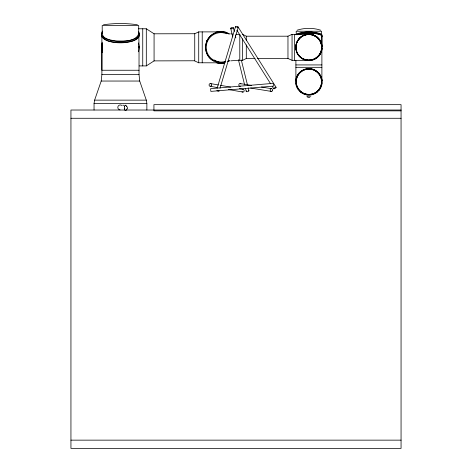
<?xml version="1.0" encoding="UTF-8"?>
<svg xmlns="http://www.w3.org/2000/svg" width="472" height="472" viewBox="0 0 472 472"><rect width="100%" height="100%" fill="white"/><g stroke="black" fill="none" stroke-linecap="round" stroke-linejoin="round"><path stroke-width="0.71" d="M94.046 110.023L94.046 103.504L94.612 100.135L101.209 81.042L101.887 74.517L101.905 46.516M139.028 47.46L138.774 33.895M139.028 47.342L139.028 74.517L139.706 81.042L146.302 100.135L146.869 103.504L146.869 110.023M295.897 80.281L295.897 60.528M101.887 47.094L101.887 47.56M139.016 48.002L139.004 46.398M139.028 47.53L138.98 48.669A35.17 24.868 0 0 1 138.485 51.784M139.028 35.129C137.228 41.737 127.924 41.914 122.36 42.604C115.575 42.38 105.693 42.686 101.97 35.837M102.206 33.795L102.206 25.482L138.709 25.482L138.709 33.795C135.505 42.02 123.263 41.064 115.965 40.952C111.439 40.309 100.766 38.887 102.636 32.196M321.88 47.926L321.662 49.772M102.159 44.173L102.176 50.604M101.911 46.433L101.934 46.02M321.874 48.038L321.638 49.89M321.857 82.712L321.644 84.281M321.839 48.527L321.845 48.492A12.998 12.998 0 0 1 321.674 49.707M102.011 45.288L102.147 43.878M296.174 79.072L295.956 80.494L296.009 80.069M295.962 80.435L296.652 77.396M296.027 79.91L296.168 79.113M296.15 44.793L295.914 47.985L296.664 51.737M296.186 44.61L296.062 45.277A9.292 6.573 -90 0 0 296.062 49.43L297.006 52.604M296.292 44.173L297.443 41.2M321.503 50.516L321.125 51.743M321.426 85.208L321.243 85.821M296.345 43.961L297 42.102M217.161 88.181L235.493 26.733M220.017 88.27L238.148 27.523M296.428 78.069L296.658 77.373M124.366 106.837L124.708 106.135M296.735 77.172L297.106 76.275M296.758 77.101L297.136 76.216M215.155 33.016C203.178 37.205 202.335 55.82 213.875 61.083M320.913 86.712L320.37 87.869M320.895 52.339L320.346 53.489M206.724 41.365L207.037 40.675M206.842 41.093L207.167 40.415M297.348 75.785L297.561 75.396A20.632 14.591 0 0 1 298.033 74.617M297.272 41.524L299.69 38.167M297.425 75.65L298.841 73.52L301.142 71.325M127.051 108.879L126.49 109.581M320.051 88.429L319.343 89.491M297.755 40.645L300.658 37.288M319.692 54.581L320.034 54.044M298.292 74.234L299.502 72.771A14.479 10.236 0 0 1 302.357 70.523L302.77 70.293L301.661 70.959M321.338 35.913L321.574 35.235L321.202 34.568M321.644 36.81L321.703 35.66L320.051 34.574L313.29 33.217L304.499 33.217L297.425 34.71M102.725 31.075L102.123 31.783A21.523 8.071 0 0 0 102.117 35.966C105.321 39.66 110.566 40.492 115.156 41.182A17.912 6.72 0 0 0 125.623 41.182C130.219 40.498 135.464 39.66 138.679 35.972A21.523 8.071 0 0 0 138.685 31.789M296.457 34.716C303.726 30.981 313.679 31.294 321.119 34.491M319.255 55.714L317.32 57.649A13.841 13.458 89.1 0 1 300.646 57.631M319.243 90.164L317.308 92.105M299.702 38.155L301.26 36.822M317.762 56.846L317.426 57.153M300.487 71.585L298.552 73.52A13.877 13.47 0.3 0 0 298.617 90.211L300.552 92.152M125.239 105.457L125.552 105.35M317.213 57.33L316.895 57.59M316.134 92.559L316.647 92.193M316.045 58.203C317.396 57.289 314.954 58.906 315.933 58.274M139.157 65.915L146.308 65.915L154.073 60.888L194.735 60.77M301.809 36.45L302.935 35.795M228.342 61.549L229.752 60.729M302.782 35.872C294.829 39.86 293.507 51.944 300.658 57.401M302.151 36.314C310.092 31.122 322.111 37.607 321.591 47.342C322.111 57.082 310.092 63.567 302.157 58.375M228.914 60.64L227.569 61.354M314.635 59.006L315.119 58.752M314.476 93.497L315.042 93.214M314.435 59.1L315.007 58.817M239.788 34.344L239.788 60.333L242.602 60.333L246.301 58.481L255.075 58.481M297.106 30.208C304.582 27.736 313.207 27.736 320.689 30.208M138.444 28.774L146.308 28.774L154.073 33.801L194.735 33.724L198.718 31.895L220.507 31.878M242.602 34.645L242.602 34.344L246.301 36.208L287.967 36.197L292.056 34.356L307.449 34.344M303.319 70.021L305.113 69.325A9.635 6.826 0.1 0 1 312.582 69.26M303.354 35.583L303.938 35.329M314.134 59.242L313.851 59.36M304.322 69.59L305.107 69.325M304.233 35.211L305.136 34.898M215.61 32.308L216.601 31.972A19.004 17.393 -90 0 1 225.398 31.972L229.752 33.96M309.903 97.315L308.428 97.48L307.124 96.866M312.96 59.69L311.88 59.997M312.954 59.69L311.732 60.027M312.069 94.365L312.682 94.194M298.581 34.185L300.517 33.713A13.068 3.092 0 0 1 317.272 33.707L319.208 34.179M217.273 32.326L220.471 31.878M224.725 62.363L220.176 62.794M103.486 24.792C114.672 23.11 126.242 23.11 137.429 24.792M305.72 69.154L309.538 68.776L312.765 69.349A10.874 7.676 0.1 0 1 313.921 69.785L314.736 70.151M306.057 34.657L307.626 34.409M217.999 32.161L219.232 31.972M308.151 60.322L311.066 60.162M310.794 60.204L308.222 60.327M310.812 94.612L306.977 94.612M219.114 31.984L223.958 32.155L228.218 33.654M230.749 60.829L239.788 60.18M309.897 60.139L308.747 60.192A12.844 12.844 0 0 1 295.914 47.342A12.844 12.844 0 0 1 308.747 34.503L309.897 34.55M257.269 58.481L287.967 58.481L292.056 60.333L308.493 60.333M194.735 33.724L194.735 60.959L198.718 62.776L220.737 62.817M295.897 64.924L321.892 64.924M295.897 67.319L321.892 67.319M139.028 70.251L101.887 70.251L101.887 36.562M101.899 74.517L139.016 74.517M101.209 81.042L139.706 81.042M94.612 100.135L146.302 100.135M94.046 103.504L146.869 103.504M401.058 110.023L70.942 110.023L70.942 448.4L401.058 448.4L401.058 104.66L153.931 104.66L153.931 110.849L401.058 110.849M70.942 118.277L401.058 118.277M70.942 440.146L401.058 440.146M306.824 96.123L310.83 96.217M219.781 62.77L220.353 62.805M123.924 105.28L122.761 105.221M307.714 60.286L308.257 60.327L307.785 60.298M239.788 34.509L235.935 34.267M308.068 60.316L306.835 60.18L307.254 60.239M220.046 62.788L219.439 62.741M230.66 33.878L232.295 34.008M219.651 62.758L218.04 62.534M307.113 60.221L307.626 60.28M310.476 34.444L310.918 34.503M240.065 83.556L251.47 85.408M261.447 87.031L271.43 88.653M250.644 88.046L271.312 91.409M310.971 34.515L311.567 34.621A12.083 8.549 0 0 1 317.355 37.571M210.359 83.55L218.335 84.96M220.512 85.349L230.672 87.143M239.375 88.683L243.003 89.32M210.246 86.305L217.503 87.591M228.383 89.515L242.891 92.075M311.726 34.657L310.794 34.486A9.257 6.543 0 0 0 310.334 34.426M306.062 60.032L304.835 59.69M319.208 33.3L317.267 32.828A13.068 3.092 0 0 0 300.511 32.828L298.581 33.3A13.859 3.274 0 0 0 295.838 34.745M305.107 94.194L305.72 94.365M312.57 69.29L313.29 69.526M312.653 34.898L313.555 35.211M303.903 93.763L304.499 93.993M303.938 59.36L304.233 59.478M304.003 59.389L302.877 58.864M313.851 35.329L314.435 35.583M313.886 69.756L316.128 70.959M302.782 58.817L303.354 59.1M302.747 93.214L303.319 93.497M302.853 93.267L303.219 93.456M315.007 35.872L315.562 36.185M302.322 58.557L301.236 57.849M301.62 58.038L302.227 58.504M316.234 71.03L315.792 70.741A12.697 8.956 0.1 0 0 314.789 70.186M301.685 58.162L300.121 56.87M301.661 92.559L299.26 90.482M317.131 37.288L317.957 38.026M317.426 37.536L318.087 38.155A12.998 12.998 0 0 0 317.09 37.253M317.314 37.034L319.243 38.975A13.068 12.703 89.1 0 1 319.267 55.72M300.635 57.643L298.699 55.708A13.068 12.703 89.1 0 1 298.682 38.958L300.623 37.028A13.841 13.458 89.1 0 1 317.302 37.046M126.537 106.094L127.115 106.89A1.994 1.959 90 0 1 127.133 108.855M318.523 38.61L320.034 40.645M298.935 55.696L297.885 54.256M298.463 55.1L297.755 54.044M298.08 88.966L296.876 86.712M238.041 26.898L276.079 87.296A1.381 0.395 -32.2 0 1 274.503 88.695A1.381 0.395 -32.2 0 1 274.138 88.111A1.381 0.395 -32.2 0 1 276.079 87.296M236.879 30.243L270.603 83.792M272.167 86.282L273.736 88.771M124.732 109.539L124.342 108.725M320.264 75.461L320.665 76.246M297.277 53.177L297.572 53.731M297.443 53.489L296.894 52.339M320.712 76.346L321.043 77.142M320.636 41.766L321.332 43.554M321.031 77.101L319.343 74.027L316.659 71.331L318.824 73.372A19.907 14.083 -0.1 0 1 320.158 75.26M296.546 85.821L296.652 86.122M321.19 77.538L321.491 78.541M138.52 32.721L138.709 33.795M321.243 77.697L321.509 78.617M233.392 27.848L234.277 31.417M235.333 35.707L235.858 37.854M241.316 60.003L247.481 85.019M248.183 87.875L248.886 90.736M230.69 28.349L232.802 36.928M238.437 59.796L244.602 84.807M245.481 88.382L246.183 91.238M296.209 84.594L295.991 83.343M321.662 44.917L321.886 46.952M321.644 79.237L321.869 80.948M321.638 44.799L321.88 46.699M321.863 80.907L321.739 79.756L321.857 80.806M102.011 49.525L102.147 50.935M139.028 47.153L139.016 46.699A35.542 25.134 0.1 0 0 138.491 42.934M321.892 48.097L321.892 80.995M321.574 34.633L321.574 31.235L296.215 31.235L296.215 34.633M294.451 34.344L294.451 60.333M292.056 34.344L292.056 60.333M287.967 36.197L287.967 58.481M246.301 36.202L246.301 40.533M246.301 44.905L246.301 58.481M242.602 38.84L242.602 60.333M202.222 31.878L202.222 62.817M198.718 31.878L198.718 62.817M154.073 33.724L154.073 60.959M146.308 28.774L146.308 65.915M142.739 28.774L142.739 65.915M321.839 82.925A12.998 12.998 0 0 1 321.674 84.122M320.441 87.727A12.998 12.998 0 0 1 319.774 88.872M314.942 93.267A12.998 12.998 0 0 1 302.924 93.303M298.015 88.872A12.998 12.998 0 0 1 297.348 87.727M295.95 80.594A12.998 12.998 0 0 1 296.115 79.396M321.674 79.396A12.998 12.998 0 0 1 321.839 80.594M317.32 92.117A13.08 12.697 0.3 0 1 300.54 92.164M319.231 90.158A13.877 13.47 0.3 0 0 319.178 73.479L317.243 71.537A13.08 12.697 0.3 0 0 300.475 71.573M301.856 92.288A13.263 12.88 0.3 0 1 300.87 71.974M316.954 91.58A12.455 12.095 0.3 0 1 301.832 92.317M315.933 71.231A13.263 12.88 0.3 0 1 316.918 91.538M300.835 71.939A12.455 12.095 0.3 0 1 315.957 71.201M303.183 70.062A11.44 8.101 0.1 0 1 304.316 69.573M320.441 53.312A12.998 12.998 0 0 1 319.774 54.457M310.063 60.292A12.998 12.998 0 0 1 307.726 60.292M306.529 34.562A12.998 12.998 0 0 1 307.726 34.397M310.063 34.397A12.998 12.998 0 0 1 313.679 35.258M319.774 40.232A12.998 12.998 0 0 1 321.839 46.173M319.196 33.3A13.859 3.274 0 0 1 321.656 36.214M319.196 34.185A13.859 3.274 0 0 1 321.656 37.099M297.106 34.733A13.859 3.274 0 0 1 298.593 34.185M305.85 34.68A11.617 8.207 0 0 1 307.349 34.362M318.399 38.374A22.426 15.853 0 0 1 321.349 43.725M321.426 50.669A22.426 15.853 0 0 1 318.169 56.575M305.88 34.727A23.565 16.662 90 0 1 307.537 34.48M306.051 59.82A24.349 16.898 84.5 0 1 304.056 59.094M304.375 35.152A25.004 17.682 -90 0 1 307.361 34.438M229.038 60.563A15.476 15.476 0 0 1 228.123 61.083M225.274 62.215A15.476 15.476 0 0 1 205.662 45.306A15.476 15.476 0 0 1 229.008 34.102M225.421 61.384A14.738 14.738 0 0 1 206.217 46.699A14.738 14.738 0 0 1 226.631 33.748M102.058 49.843A18.567 18.567 0 0 1 102.17 44.114M102.253 52.604A17.511 16.249 -90 0 1 102.235 42.268M219.427 62.841A29.577 20.892 89.8 0 1 218.005 62.711M220.943 62.941A6.018 0.832 11.2 0 1 220.807 62.941M219.45 62.174A29.429 20.267 79.2 0 1 214.129 59.944M215.12 32.834A28.963 20.373 -89.1 0 1 217.905 32.084M217.256 32.603A28.975 20.095 -84.4 0 1 217.94 32.415M139.098 33.837A21.523 8.071 0 0 1 138.679 37.306C135.464 40.999 130.219 41.837 125.623 42.521A17.912 6.72 0 0 1 115.156 42.521C110.566 41.831 105.321 40.993 102.117 37.3A21.523 8.071 0 0 1 101.704 33.825M102.052 46.02A33.134 23.429 0 0 1 102.247 44.073M102.229 50.71A34.167 24.16 0 0 1 101.993 47.347M126.413 110.035A1.965 0.72 -54.6 0 1 125.587 110.395M125.316 110.289A2.153 0.578 74.1 0 1 124.767 110.023M124.496 108.648A2.354 1.705 85.9 0 1 124.46 106.89M124.75 105.757A2.183 0.596 -68.4 0 1 125.286 105.309M125.576 105.386A1.9 0.566 62.6 0 1 126.189 105.374M126.349 106.088A2.407 0.791 54.1 0 1 126.514 106.265M120.065 109.876A2.466 2.46 -3.8 0 1 117.823 107.262A2.466 2.46 -3.8 0 1 120.401 104.973A2.466 2.46 -89.9 0 1 121.853 105.521M240.508 86.158A1.381 1.186 -80.8 0 1 238.962 85.65A1.381 1.186 -80.8 0 1 239.369 83.809A1.381 1.186 -80.8 0 1 240.968 84.063M242.437 89.474A1.381 1.209 -80 0 1 244.018 89.987A1.381 1.209 -80 0 1 243.605 91.828A1.381 1.209 -80 0 1 241.971 91.568M217.94 90.4A1.381 0.313 16.6 0 1 219.043 91.179A1.381 0.313 16.6 0 1 216.849 90.63M236.024 27.164A1.381 0.313 16.6 0 1 235.817 26.633A1.381 0.313 16.6 0 1 237.758 27.164A1.381 0.313 16.6 0 1 237.693 27.618M248.49 90.329A1.381 0.667 -13.8 0 1 248.555 91.243A1.381 0.667 -13.8 0 1 246.72 91.68A1.381 0.667 -13.8 0 1 246.408 90.825M236.991 27.111A1.381 0.395 -32.2 0 1 237.976 26.851A1.381 0.395 -32.2 0 1 237.776 27.435M321.892 36.197L321.892 46.622L321.892 36.197M273.601 83.32L210.618 88.653L210.848 91.403L273.831 86.075L273.601 83.326M301.59 92.129A12.679 12.679 0 0 0 321.526 82.901A12.679 12.679 0 0 0 303.567 70.251A12.679 12.679 0 0 0 301.59 92.129M302.322 58.469A12.85 12.85 0 0 0 321.591 47.342A12.85 12.85 0 0 0 302.322 36.22A12.85 12.85 0 0 0 302.322 58.469M216.601 62.717A19.004 17.393 -90 0 0 224.908 62.847A19.004 17.393 90 0 1 216.601 62.717M272.238 90.925A1.381 1.186 -80.8 0 0 271.642 88.677A1.381 1.186 -80.8 0 0 270.226 90.488A1.381 1.186 -80.8 0 0 272.238 90.925M211.19 85.827A1.381 1.209 -80 0 0 210.577 83.573A1.381 1.209 -80 0 0 209.137 85.391A1.381 1.209 -80 0 0 211.19 85.827M231.475 28.822A1.381 0.667 -13.8 0 0 233.386 27.789A1.381 0.667 -13.8 0 0 231.262 27.689A1.381 0.667 -13.8 0 0 231.475 28.822"/></g></svg>
